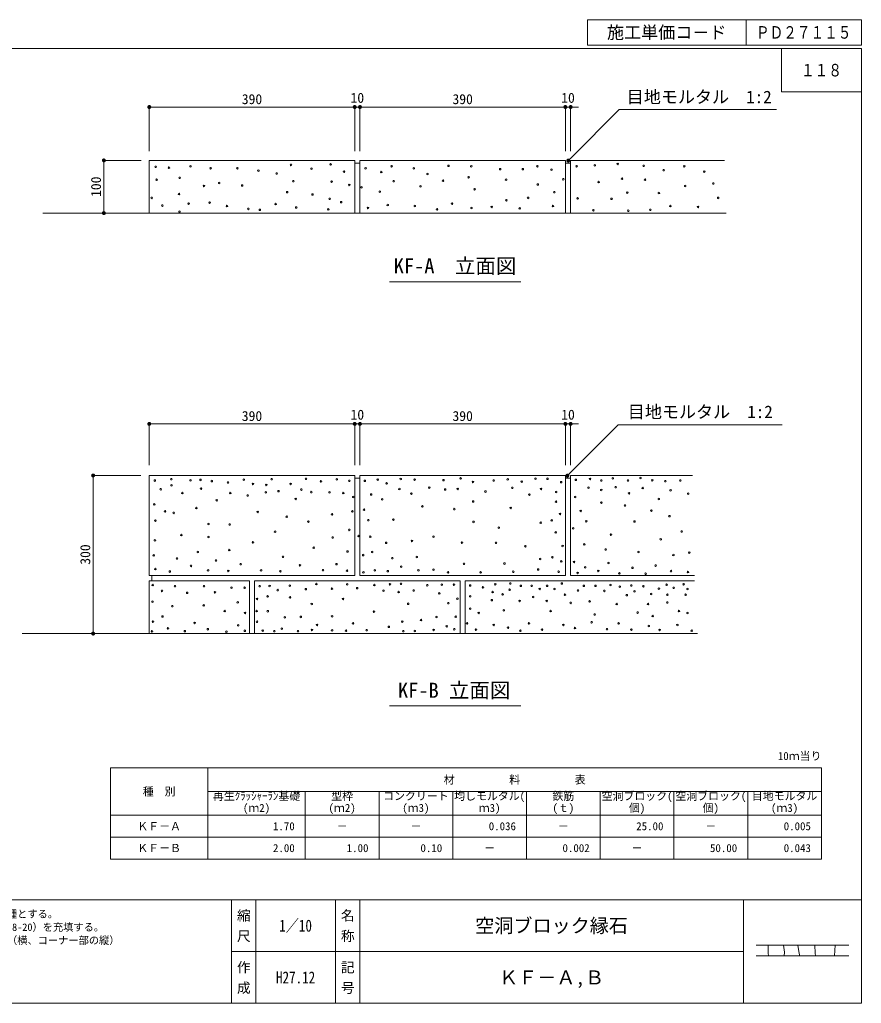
# Model space of a CAD drawing. Units: millimetres at full size, sheet at 1:10; some dimension numbers follow another scale. Extents: x 167 to 2905, y 2144 to 4010.
# Drawn here: x 1307 to 2905, y 2144 to 4010 of the extents above; entities that cross this region are included whole.
import ezdxf
from ezdxf.enums import TextEntityAlignment as Align

# ---------------------------------------------------------------- set-up
doc = ezdxf.new("R2010")
doc.units = ezdxf.units.MM
doc.header["$LTSCALE"] = 10
for name, color, linetype, lineweight in [('0_2', 7, 'Continuous', 13), ('_0-0_', 7, 'Continuous', 13), ('ハッチ', 4, 'Continuous', 13), ('寸法', 1, 'Continuous', 13), ('引出線', 1, 'Continuous', 13), ('本体', 7, 'Continuous', 13)]:
    doc.layers.add(name, color=color, linetype=linetype, lineweight=lineweight)
doc.styles.add('@ＭＳ ゴシック', font='')
doc.styles.add('ＭＳ ゴシック', font='')
doc.styles.get('@ＭＳ ゴシック').set_extended_font_data('@MS Gothic')
doc.styles.get('ＭＳ ゴシック').set_extended_font_data('MS Gothic')

# ---------------------------------------------------------------- blocks, each defined once
blk = doc.blocks.new('filled_dot')
at = {"color": 0, "linetype": 'Continuous', "lineweight": -2, "const_width": 1.25}
blk.add_lwpolyline([(-0.625, 0, 1), (0.625, 0, 1)], format="xyb", close=True, dxfattribs=at)

msp = doc.modelspace()

# ---------------------------------------------------------------- linework, layer by layer
at = {"layer": '0_2'}
for p, q in [((1479.59, 2590.67), (1479.59, 2417.67)), ((1479.59, 2590.67), (2829.59, 2590.67)), ((1664.59, 2590.67), (1664.59, 2417.67)), ((2829.59, 2590.67), (2829.59, 2417.67)), ((1664.59, 2545.67), (2829.59, 2545.67)), ((1849.59, 2545.67), (1849.59, 2417.67)), ((1989.59, 2545.67), (1989.59, 2417.67)), ((2129.59, 2545.67), (2129.59, 2417.67)), ((2269.59, 2545.67), (2269.59, 2417.67)), ((2409.59, 2545.67), (2409.59, 2417.67)), ((2549.59, 2545.67), (2549.59, 2417.67)), ((2689.59, 2545.67), (2689.59, 2417.67)), ((1479.59, 2500.67), (2829.59, 2500.67)), ((1479.59, 2459.17), (2829.59, 2459.17)), ((1479.59, 2417.67), (2829.59, 2417.67)), ((2681.47, 2242.11), (1709.52, 2242.11)), ((2705.42, 2254.01), (2881.6, 2254.01)), ((2728.66, 2254.01), (2728.66, 2238.84)), ((2757.59, 2254.01), (2759.35, 2240.95)), ((2759.35, 2240.95), (2758.65, 2234.01)), ((2784.76, 2254.01), (2787.58, 2238.48)), ((2816.87, 2254.01), (2817.93, 2239.19)), ((2855.33, 2254.01), (2854.27, 2234.01)), ((2705.42, 2234.01), (2881.6, 2234.01)), ((2728.66, 2238.84), (2729.36, 2234.01)), ((2787.58, 2238.48), (2788.64, 2234.01)), ((2817.93, 2239.19), (2818.28, 2234.01))]:
    msp.add_line(p, q, dxfattribs=at)
at = {"layer": '_0-0_'}
for p, q in [((2385.2, 4010.5), (2905.31, 4010.5)), ((2385.2, 4010.5), (2385.2, 3962.12)), ((2686.4, 4010.5), (2686.4, 3962.12)), ((2905.31, 4010.5), (2905.31, 3962.12)), ((2385.2, 3962.12), (2905.31, 3962.12)), ((2753.97, 3955.64), (2753.97, 3873.64)), ((2905.31, 3873.64), (2753.97, 3873.64)), ((1709.52, 2340.4), (1709.52, 2143.82)), ((1755.49, 2340.4), (1755.49, 2143.82)), ((1906.96, 2340.4), (1906.96, 2143.93)), ((1952.93, 2340.4), (1952.93, 2143.82)), ((2681.47, 2340.4), (2681.47, 2143.82))]:
    msp.add_line(p, q, dxfattribs=at)
at = {"layer": '_0-0_', "color": 6}
msp.add_line((167.19, 2340.4), (2905.31, 2340.4), dxfattribs=at)
msp.add_lwpolyline([(2905.31, 3955.64), (167.19, 3955.64), (167.19, 2143.82), (2905.31, 2143.82)], close=True, dxfattribs=at)
at = {"layer": 'ハッチ'}
for centre in [(1631.67, 3732.22), (1822.3, 3734.94), (1897.64, 3735.85), (2013.5, 3732.22), (2121.52, 3733.13), (2164.64, 3732.2), (2290.37, 3732.22), (2364.81, 3732.22), (2399.3, 3734.04), (2442.88, 3736.76), (2491.9, 3733.13), (2569.06, 3732.22), (1565.52, 3731.29), (1590.82, 3729.49), (1669.92, 3728.57), (1720.63, 3728.58), (1760.69, 3724.03), (1795.18, 3718.59), (1861.45, 3727.66), (1923.18, 3722.22), (1964.03, 3728.57), (1993.86, 3721.32), (2055.71, 3728.57), (2081.58, 3717.7), (2219.56, 3726.78), (2262.67, 3726.75), (2317.14, 3725.85), (2530.02, 3724.96), (2607.18, 3722.24), (1567.34, 3706.79), (1610.91, 3710.42), (1657.21, 3694.99), (1686.14, 3700.45), (1729.83, 3695.89), (1826.84, 3704.08), (1899.58, 3703.16), (1933.05, 3696.82), (2017.58, 3704.06), (2111.08, 3704.97), (2159.65, 3711.35), (2230.9, 3706.79), (2291.03, 3697.73), (2339.39, 3707.72), (2406.57, 3702.27), (2451.05, 3708.62), (2494.62, 3706.81), (2570.87, 3695.01), (2624.43, 3699.55), (1609.89, 3679.58), (1815.16, 3683.19), (1863.27, 3678.65), (1956.31, 3692.29), (1991.14, 3684.11), (2068.42, 3694.08), (2170.99, 3688.63), (2322.59, 3683.19), (2461.03, 3682.3), (2520.95, 3681.4), (1558.15, 3672.31), (1578.23, 3657.77), (1628.16, 3661.4), (1667.98, 3663.24), (1793.37, 3660.5), (1895.83, 3670.5), (1917.73, 3664.13), (2006.23, 3658.71), (2128.33, 3661.4), (2231.36, 3667.78), (2272.66, 3672.3), (2366.62, 3671.41), (2431.08, 3670.51), (2633.51, 3672.32), (1610.79, 3645.99), (1700.78, 3656.87), (1741.51, 3651.44), (1763.3, 3649.62), (1832.4, 3654.14), (1893.22, 3650.51), (1968.56, 3653.24), (2057.52, 3656.87), (2099.74, 3650.54), (2165.1, 3653.26), (2203.67, 3655.05), (2256.78, 3652.35), (2319.86, 3656.87), (2396.58, 3648.72), (2462.85, 3647.82), (2504.61, 3649.63), (2542.73, 3656.89), (2595.38, 3655.08), (1563.95, 3135.9), (1595.16, 3138.59), (1631.76, 3136.43), (1650.65, 3137.16), (1672.12, 3134.82), (1732.93, 3137.51), (1785.67, 3138.59), (1850.79, 3139.12), (1909.45, 3138.05), (1933.13, 3135.36), (1962.73, 3135.36), (1987.11, 3137.61), (2030.91, 3139), (2057.13, 3137.62), (2112.02, 3136.55), (2144.61, 3139.93), (2207.28, 3136.01), (2234.07, 3138.07), (2286.73, 3139.47), (2309.53, 3139.24), (2363.22, 3137.21), (2390.16, 3138.85), (2411.78, 3135.94), (2433.58, 3140.08), (2462.45, 3135.94), (2486.01, 3140.9), (2508.48, 3136.37), (2533.12, 3134.76), (2561.68, 3135.94), (1575.05, 3119.45), (1595.58, 3126.88), (1651.73, 3120.54), (1702.8, 3132.13), (1750.15, 3129.54), (1775.46, 3127.62), (1821.66, 3129.54), (1842.28, 3118.81), (1879.31, 3134.28), (2004.1, 3130.45), (2028.39, 3119.76), (2085.11, 3122.56), (2115.25, 3118.97), (2138.93, 3119.87), (2167.99, 3133.32), (2242.8, 3122.02), (2260.56, 3133.86), (2297.15, 3119.87), (2335.36, 3132.78), (2387.29, 3122.44), (2411.46, 3117.97), (2438.8, 3123.28), (2490.32, 3121.59), (2543.1, 3117.37), (1616.31, 3112.12), (1681.4, 3098.37), (1707.18, 3112.2), (1740.07, 3107.53), (1774.73, 3113.67), (1798.74, 3115.78), (1831.42, 3100.92), (1861.08, 3113.95), (1895.55, 3113.5), (1921.83, 3112.22), (1940.44, 3104.7), (1974.76, 3109.37), (1995.5, 3100.34), (2050.95, 3111.05), (2191.67, 3115.03), (2275.08, 3109.19), (2325.87, 3114.31), (2361.95, 3104.71), (2464.3, 3111.83), (2520.83, 3100.77), (2576.46, 3111.04), (1562.87, 3090.7), (1642.89, 3083.7), (1961.12, 3080.48), (2071.98, 3086.94), (2132.47, 3081.67), (2168.37, 3096.15), (2239.57, 3083.82), (2325.68, 3095.66), (2411.78, 3094.05), (2456.54, 3088.56), (2506.79, 3078.85), (1564.97, 3059.86), (1583.3, 3077.28), (1599.8, 3074.53), (1759.32, 3076.36), (1814.33, 3067.2), (1900.51, 3071.78), (1939.01, 3077.28), (1969.26, 3060.78), (2016.94, 3061.69), (2317.48, 3060.28), (2333.21, 3072.52), (2372.51, 3078.11), (2540.99, 3068.3), (1665.81, 3053.44), (1706.15, 3052.53), (1855.58, 3058.03), (1933.13, 3042.28), (2169.07, 3057.46), (2217.09, 3046.36), (2296.61, 3055.85), (2358.15, 3045.18), (2383.07, 3058.59), (2474.7, 3058.17), (1614.47, 3032.36), (1665.81, 3028.69), (1792.33, 3038.78), (1901.42, 3027.77), (1950.93, 3030.52), (1972.96, 3029.37), (2092.97, 3029.37), (2325.14, 3037.55), (2429.94, 3033.26), (2524.53, 3024.4), (2564.22, 3039.17), (1564.05, 3022.27), (1705.23, 3003.94), (1750.15, 3018.61), (1865.67, 3008.52), (2003.18, 3017.69), (2052.07, 3021.3), (2147, 3018.18), (2211.58, 3017.65), (2267.55, 3011.19), (2338.05, 3011.73), (2379.26, 3014.79), (2419.81, 3004.98), (1561.8, 2993.86), (1605.93, 2987.94), (1645.64, 3000.27), (1807.2, 2991.17), (1929.84, 3001.19), (1959.5, 2994.4), (1976.6, 3000.27), (2015.07, 2988.54), (2061.44, 2990.74), (2295.58, 2987.14), (2318.68, 2990.21), (2482.3, 3000.34), (2548.59, 2994.43), (2578.57, 2999.07), (1565.02, 2968.03), (1632.83, 2973.95), (1680.19, 2984.17), (1727.01, 2977.18), (1839.49, 2975.03), (1908.91, 2977.18), (2031.62, 2972.34), (2092.97, 2966.96), (2150.77, 2977.83), (2227.73, 2978.37), (2291.77, 2967.07), (2335.65, 2982.48), (2359.84, 2981.44), (2380.95, 2971.31), (2425.29, 2979.23), (2470.9, 2970.36), (2514.81, 2974.58), (1592.47, 2963.19), (1665.12, 2965.34), (1703.33, 2964.27), (1765.76, 2965.34), (1802.36, 2963.73), (1883.08, 2965.88), (1928.83, 2964.8), (1960.04, 2961.58), (1981.57, 2965.34), (2006.22, 2963.85), (2064.46, 2965.71), (2120.63, 2961.69), (2182.52, 2961.69), (2244.41, 2962.77), (2330.52, 2962.77), (2366.6, 2960.65), (2405.87, 2964.45), (2445.99, 2959.81), (2495.81, 2958.96), (2543.95, 2964.03), (2576.04, 2962.34), (1559.98, 2937.63), (1602.3, 2935.4), (1657.24, 2935.4), (1709.58, 2932.81), (1734.45, 2932.44), (1763.03, 2935.4), (1781.77, 2935.8), (1820.19, 2936.52), (1850.63, 2929.84), (1870.68, 2939.49), (1900.18, 2930.6), (1929.13, 2939.14), (1948.06, 2931.72), (1980.73, 2937.65), (2010.43, 2939.14), (2031.21, 2939.88), (2081.32, 2937.28), (2108.79, 2938.4), (2131.81, 2938.4), (2162.64, 2936.78), (2186.87, 2933.11), (2210.36, 2938.98), (2239, 2940.45), (2258.82, 2936.04), (2279.38, 2936.04), (2294.8, 2930.17), (2308.75, 2936.04), (2322.7, 2930.17), (2336.65, 2940.45), (2378.5, 2936.04), (2400.53, 2936.04), (2429.16, 2937.51), (2446.78, 2934.57), (2468.81, 2936.78), (2491.57, 2935.31), (2520.94, 2930.9), (2535.62, 2938.24), (2548.84, 2932.37), (2567.93, 2938.98), (2575.27, 2930.17), (1577.43, 2926.5), (1625.31, 2922.79), (1678.02, 2923.9), (1758.01, 2911.31), (1778.05, 2916.13), (1797.18, 2927.98), (1820.74, 2914.27), (1921.34, 2911.31), (1998.18, 2926.89), (2026.76, 2924.29), (2055.34, 2927.26), (2103.97, 2921.7), (2138.49, 2911.68), (2162.64, 2916.22), (2205.22, 2924.3), (2224.31, 2919.89), (2237.53, 2928.7), (2282.32, 2914.76), (2342.52, 2919.16), (2367.49, 2927.23), (2417.41, 2926.5), (2460, 2918.43), (2474.68, 2925.77), (2506.25, 2920.63), (2537.09, 2919.16), (2571.6, 2919.16), (1559.61, 2906.09), (1597.1, 2897.55), (1656.87, 2899.04), (1721.45, 2904.6), (1861.95, 2901.66), (2044.95, 2902.03), (2121.04, 2903.14), (2162.64, 2892.73), (2203.75, 2908.88), (2256.62, 2907.42), (2308.01, 2907.42), (2353.54, 2903.75), (2389.51, 2906.68), (2440.91, 2901.54), (2500.38, 2901.54), (2537.09, 2904.48), (1578.54, 2877.88), (1696.58, 2888.27), (1735.19, 2884.56), (1757.27, 2888.3), (1778.42, 2887.93), (1810.72, 2876.42), (1841.16, 2877.16), (1900.55, 2878.28), (1979.99, 2887.18), (2098.77, 2876.79), (2135.15, 2877.54), (2178.79, 2884.66), (2226.52, 2889.8), (2315.36, 2888.33), (2399.06, 2881.72), (2480.56, 2885.39), (2509.19, 2878.79), (2559.12, 2888.33), (2575.27, 2884.66), (1560.35, 2868.23), (1588.94, 2855.25), (1639.42, 2865.64), (1722.2, 2861.18), (1758.01, 2867.89), (1805.15, 2854.9), (1871.97, 2861.95), (1940.27, 2864.92), (2008.2, 2858.24), (2033.81, 2868.26), (2069.45, 2871.23), (2118.07, 2859.35), (2156.76, 2864.84), (2207.43, 2861.91), (2234.59, 2856.77), (2274.24, 2864.84), (2339.59, 2861.91), (2361.61, 2856.03), (2393.18, 2867.04), (2444.58, 2864.84), (2501.85, 2859.7), (2556.18, 2861.91), (1558.5, 2849.68), (1620.86, 2850.05), (1664.66, 2853.76), (1699.92, 2848.94), (1734.82, 2850.79), (1768.77, 2851.19), (1790.67, 2850.07), (1835.59, 2850.07), (1862.32, 2852.3), (1900.55, 2851.56), (1926.91, 2850.82), (1966.25, 2851.93), (2035.67, 2850.07), (2057.57, 2850.44), (2093.2, 2852.3), (2132.55, 2853.78), (2173.65, 2853.1), (2258.09, 2850.9), (2299.2, 2853.1), (2422.55, 2853.83), (2468.81, 2853.1), (2522.41, 2852.36), (2583.35, 2850.9)]:
    msp.add_circle(centre, 1.5, dxfattribs=at)
at = {"layer": '寸法'}
for p, q in [((1553.42, 3844.7), (1943.42, 3844.7)), ((1553.42, 3761.11), (1553.42, 3844.7)), ((1928.42, 3844.7), (1968.42, 3844.7)), ((1943.42, 3761.11), (1943.42, 3844.7)), ((1943.42, 3761.11), (1943.42, 3844.7)), ((1953.42, 3761.11), (1953.42, 3844.7)), ((1953.42, 3844.7), (2343.42, 3844.7)), ((1953.42, 3761.11), (1953.42, 3844.7)), ((2328.42, 3844.7), (2368.42, 3844.7)), ((2343.42, 3761.11), (2343.42, 3844.7)), ((2343.42, 3761.11), (2343.42, 3844.7)), ((2353.42, 3761.11), (2353.42, 3844.7)), ((1467.22, 3743.46), (1467.22, 3643.46)), ((1537.75, 3743.46), (1467.22, 3743.46)), ((1537.75, 3643.46), (1467.22, 3643.46)), ((1553.42, 3243.4), (1943.42, 3243.4)), ((1553.42, 3164.9), (1553.42, 3243.4)), ((1928.42, 3243.4), (1968.42, 3243.4)), ((1943.42, 3164.9), (1943.42, 3243.4)), ((1943.42, 3164.9), (1943.42, 3243.4)), ((1953.42, 3164.9), (1953.42, 3243.4)), ((1953.42, 3243.4), (2343.42, 3243.4)), ((1953.42, 3164.9), (1953.42, 3243.4)), ((2328.42, 3243.4), (2368.42, 3243.4)), ((2343.42, 3164.9), (2343.42, 3243.4)), ((2343.42, 3164.9), (2343.42, 3243.4)), ((2353.42, 3164.9), (2353.42, 3243.4)), ((1446.81, 3145.51), (1446.81, 2845.51)), ((1537.52, 3145.51), (1446.81, 3145.51)), ((1537.52, 2845.51), (1446.81, 2845.51))]:
    msp.add_line(p, q, dxfattribs=at)
at = {"layer": '寸法', "color": 3}
for p, q in [((2009.47, 3513.08), (2258.81, 3513.08)), ((2009.47, 2708.21), (2258.81, 2708.21))]:
    msp.add_line(p, q, dxfattribs=at)
at = {"layer": '引出線'}
for points in [[(2348.89, 3743.15), (2354.19, 3748.45), (2445.63, 3839.9), (2744.01, 3839.9)], [(2347.2, 3145.15), (2352.5, 3150.45), (2443.95, 3241.9), (2754.86, 3241.9)]]:
    msp.add_lwpolyline(points, dxfattribs=at)
at = {"layer": '本体'}
for p, q in [((1553.42, 3743.46), (1943.42, 3743.46)), ((1553.42, 3743.46), (1553.42, 3643.46)), ((1943.42, 3743.46), (1943.42, 3643.46)), ((1943.42, 3738.46), (1953.42, 3738.46)), ((1953.42, 3743.46), (1953.42, 3643.46)), ((1953.42, 3743.46), (2343.42, 3743.46)), ((2343.42, 3743.46), (2343.42, 3643.46)), ((2343.42, 3738.46), (2353.42, 3738.46)), ((2353.42, 3743.46), (2353.42, 3643.46)), ((2353.42, 3743.46), (2645.32, 3743.46)), ((1351.05, 3643.46), (2648.4, 3643.46)), ((1552.91, 3145.51), (1943.42, 3145.51)), ((1553.42, 3145.51), (1553.42, 2955.51)), ((1943.42, 3145.51), (1943.42, 2955.51)), ((1943.42, 3140.51), (1953.42, 3140.51)), ((1953.42, 3145.51), (1953.42, 2955.51)), ((1953.42, 3145.51), (2343.42, 3145.51)), ((2343.42, 3145.51), (2343.42, 2955.51)), ((2343.42, 3140.51), (2353.42, 3140.51)), ((2353.42, 3145.51), (2353.42, 2955.51)), ((2353.42, 3145.51), (2584.53, 3145.51)), ((1553.42, 2955.51), (1943.42, 2955.51)), ((1558.42, 2955.51), (1558.42, 2945.51)), ((1953.42, 2955.51), (2343.42, 2955.51)), ((2353.42, 2955.51), (2588.37, 2955.51)), ((1553.42, 2945.51), (1743.42, 2945.51)), ((1553.42, 2945.51), (1553.42, 2845.8)), ((1743.42, 2945.51), (1743.42, 2845.8)), ((1753.42, 2945.51), (2143.42, 2945.51)), ((1753.42, 2945.51), (1753.42, 2845.8)), ((2143.42, 2945.51), (2143.42, 2845.8)), ((2153.42, 2945.51), (2588.37, 2945.51)), ((2153.42, 2945.51), (2153.42, 2845.8)), ((1312.22, 2845.51), (2594.11, 2845.51))]:
    msp.add_line(p, q, dxfattribs=at)

# ---------------------------------------------------------------- block references
at = {"layer": '寸法', "xscale": 3, "yscale": 3}
for p in [(1553.42, 3844.7), (1953.42, 3844.7), (1953.42, 3844.7), (2353.42, 3844.7), (1553.42, 3243.4), (1953.42, 3243.4), (1953.42, 3243.4), (2353.42, 3243.4)]:
    msp.add_blockref('filled_dot', p, dxfattribs=at)
for p, rotation in [((1943.42, 3844.7), 180), ((1943.42, 3844.7), 180), ((2343.42, 3844.7), 180), ((2343.42, 3844.7), 180), ((1467.22, 3743.46), 270), ((1467.22, 3643.46), 90), ((1943.42, 3243.4), 180), ((1943.42, 3243.4), 180), ((2343.42, 3243.4), 180), ((2343.42, 3243.4), 180), ((1446.81, 3145.51), 270), ((1446.81, 2845.51), 90)]:
    msp.add_blockref('filled_dot', p, dxfattribs=dict(at, rotation=rotation))
at = {"layer": '引出線', "xscale": 3, "yscale": 3, "rotation": 45}
for p in [(2348.89, 3743.15), (2347.2, 3145.15)]:
    msp.add_blockref('filled_dot', p, dxfattribs=at)

# ---------------------------------------------------------------- texts
at = {"layer": '_0-0_', "style": 'ＭＳ ゴシック'}
for s, height, p in [('施工単価コ－ド', 23.74, (2535.8, 3986.31)), ('材\u3000\u3000\u3000\u3000\u3000料\u3000\u3000\u3000\u3000\u3000表', 15.19, (2247.09, 2568.17)), ('種\u3000別', 15.19, (1572.09, 2545.67)), ('ＫＦ－Ａ', 15.19, (1572.09, 2479.92)), ('－', 15.19, (1919.59, 2479.92)), ('－', 15.19, (2059.59, 2479.92)), ('－', 15.19, (2339.59, 2479.92)), ('－', 15.19, (2619.59, 2479.92)), ('ＫＦ－Ｂ', 15.19, (1572.09, 2438.42)), ('－', 15.19, (2199.59, 2438.42)), ('－', 15.19, (2479.59, 2438.42)), ('空洞ブロック縁石', 26.58, (2317.2, 2291.25)), ('ＫＦ－Ａ,Ｂ', 26.58, (2317.2, 2192.97))]:
    msp.add_text(s, height=height, dxfattribs=at).set_placement(p, align=Align.MIDDLE_CENTER)
at = {"layer": '_0-0_', "style": 'ＭＳ ゴシック', "width": 0.8}
for s, height, p in [('ＰＤ２７１１５', 23.74, (2795.86, 3986.31)), ('１１８', 23.74, (2829.64, 3914.64)), ('1／10', 22.79, (1831.23, 2291.25)), ('H27.12', 22.79, (1831.23, 2192.97))]:
    msp.add_text(s, height=height, dxfattribs=at).set_placement(p, align=Align.MIDDLE_CENTER)
at = {"layer": '_0-0_', "style": 'ＭＳ ゴシック'}
for s, p in [('10ｍ当り', (2829.59, 2613.17)), ('1.70', (1829.59, 2479.92)), ('0.036', (2249.59, 2479.92)), ('25.00', (2529.59, 2479.92)), ('0.005', (2809.59, 2479.92)), ('2.00', (1829.59, 2438.42)), ('1.00', (1969.59, 2438.42)), ('0.10', (2109.59, 2438.42)), ('0.002', (2389.59, 2438.42)), ('50.00', (2669.59, 2438.42)), ('0.043', (2809.59, 2438.42))]:
    msp.add_text(s, height=15.19, dxfattribs=at).set_placement(p, align=Align.MIDDLE_RIGHT)
for s, height, p in [('再生ｸﾗｯｼｬｰﾗﾝ基礎', 15.19, (1674.21, 2544.84)), ('型枠', 15.19, (1898.87, 2544.84)), ('コンクリート', 15.19, (1997.43, 2544.84)), ('均しモルタル(', 15.19, (2132.25, 2544.84)), ('鉄筋', 15.19, (2318.87, 2544.84)), ('空洞ブロック(', 15.19, (2412.25, 2544.84)), ('空洞ブロック(', 15.19, (2552.25, 2544.84)), ('目地モルタル', 15.19, (2697.43, 2544.84)), ('(ｍ2)', 15.19, (1731.19, 2522.22)), ('(ｍ2)', 15.19, (1893.69, 2522.22)), ('(ｍ3)', 15.19, (2033.69, 2522.22)), ('ｍ3)', 15.19, (2178.87, 2522.22)), ('(ｔ)', 15.19, (2318.87, 2522.22)), ('個)', 15.19, (2464.05, 2522.22)), ('個)', 15.19, (2604.05, 2522.22)), ('(ｍ3)', 15.19, (2733.69, 2522.22)), ('○空洞ブロックはJIS A 5406のＣ種とする。', 14.24, (991.95, 2320.48)), ('○空洞部分にはコンクリート（18-8-20）を充填する。', 14.24, (991.95, 2295.48)), ('○必要に応じ角は面取りをする。（横、コーナー部の縦）', 14.24, (991.95, 2270.48))]:
    msp.add_text(s, height=height, dxfattribs=at).set_placement(p, align=Align.TOP_LEFT)
at = {"layer": '_0-0_', "style": '@ＭＳ ゴシック'}
for s, p in [(' 縮 尺 ', (1732.51, 2291.25)), ('名 称', (1929.94, 2291.25)), ('作 成', (1732.51, 2192.97)), ('記 号', (1929.94, 2192.97))]:
    msp.add_text(s, height=18.99, rotation=270, dxfattribs=at).set_placement(p, align=Align.MIDDLE_CENTER)
at = {"layer": '寸法', "style": 'ＭＳ ゴシック'}
for s, p in [('390', (1748.42, 3859.7)), ('10', (1948.42, 3862.2)), ('390', (2148.42, 3859.7)), ('10', (2348.42, 3862.2)), ('390', (1748.42, 3258.4)), ('10', (1948.42, 3260.9)), ('390', (2148.42, 3258.4)), ('10', (2348.42, 3260.9))]:
    msp.add_text(s, height=18.99, dxfattribs=at).set_placement(p, align=Align.MIDDLE_CENTER)
for s, p in [('100', (1452.22, 3693.46)), ('300', (1431.81, 2995.51))]:
    msp.add_text(s, height=18.99, rotation=90, dxfattribs=at).set_placement(p, align=Align.MIDDLE_CENTER)
at = {"layer": '寸法', "color": 3, "style": 'ＭＳ ゴシック'}
for s, p in [('KF-A\u3000立面図', (2017.45, 3520.44)), ('KF-B 立面図', (2025.5, 2715.1))]:
    msp.add_text(s, height=28.48, dxfattribs=at).set_placement(p, align=Align.BOTTOM_LEFT)
at = {"layer": '引出線', "color": 3, "style": 'ＭＳ ゴシック'}
for p in [(2459.96, 3844.92), (2462, 3247.31)]:
    msp.add_text('目地モルタル\u30001:2', height=23.74, dxfattribs=at).set_placement(p, align=Align.BOTTOM_LEFT)

doc.saveas('drawing.dxf')
